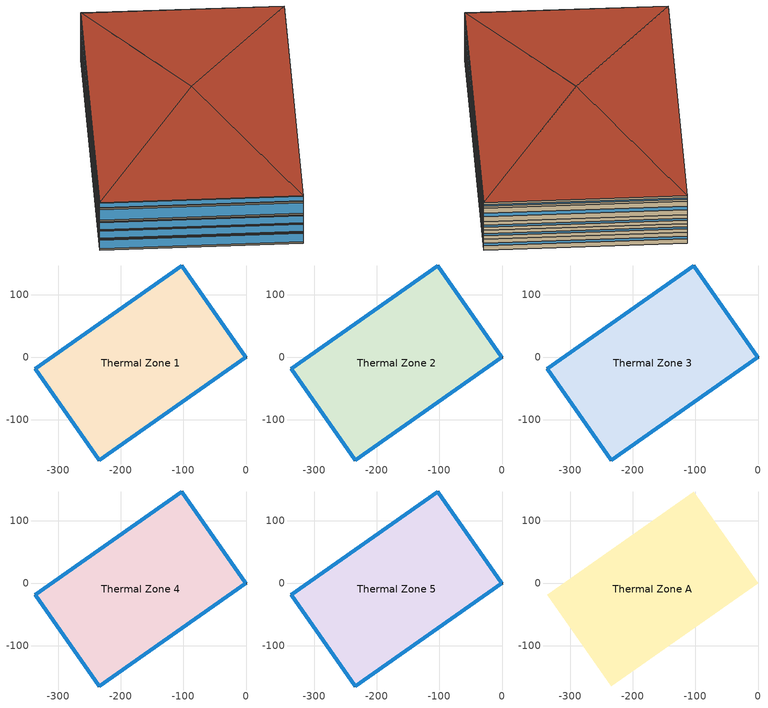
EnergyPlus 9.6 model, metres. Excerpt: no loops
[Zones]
Thermal Zone 1
 floor ground (ExtSlabCarpet): 0,0 -234.79,-164.4 -337.04,-18.38 -102.25,146.02 z0
 wall outside (Ext Wall): -337.04,-18.38 -234.79,-164.4 0,0 -102.25,146.02 -337.04,-18.38 z0:11.77
 window (Ext Window): -337.03,-18.39 -234.8,-164.4 z1.24:10.53; -0.01,0.01 -102.24,146.01 z4.41:7.36; -234.79,-164.4 -0.01,-0.01 z2.94:8.83; -102.25,146.02 -337.03,-18.38 z2.65:9.12
Thermal Zone 2
 floor to Thermal Zone 1 (Interior Floor): 0,0 -234.79,-164.4 -337.04,-18.38 -102.25,146.02 z11.77
 wall outside (Ext Wall): -337.04,-18.38 -234.79,-164.4 0,0 -102.25,146.02 -337.04,-18.38 z11.77:20.98
 window (Ext Window): -337.03,-18.39 -234.8,-164.4 z12.74:20.01; -0.01,0.01 -102.24,146.01 z15.22:17.53; -234.79,-164.4 -0.01,-0.01 z14.07:18.68; -102.25,146.02 -337.03,-18.38 z13.84:18.91
Thermal Zone 3
 floor to Thermal Zone 2 (Interior Floor): 0,0 -234.79,-164.4 -337.04,-18.38 -102.25,146.02 z20.98
 wall outside (Ext Wall): -337.04,-18.38 -234.79,-164.4 0,0 -102.25,146.02 -337.04,-18.38 z20.98:30.3
 window (Ext Window): -337.03,-18.39 -234.8,-164.4 z21.96:29.32; -0.01,0.01 -102.24,146.01 z24.48:26.81; -234.79,-164.4 -0.01,-0.01 z23.31:27.97; -102.25,146.02 -337.03,-18.38 z23.08:28.2
Thermal Zone 4
 floor to Thermal Zone 3 (Interior Floor): 0,0 -234.79,-164.4 -337.04,-18.38 -102.25,146.02 z30.3
 wall outside (Ext Wall): -337.04,-18.38 -234.79,-164.4 0,0 -102.25,146.02 -337.04,-18.38 z30.3:44.73
 window (Ext Window): -337.03,-18.39 -234.8,-164.4 z31.82:43.21; -0.01,0.01 -102.24,146.01 z35.71:39.32; -234.79,-164.4 -0.01,-0.01 z33.91:41.12; -102.25,146.02 -337.03,-18.38 z33.55:41.48
Thermal Zone 5
 floor to Thermal Zone 4 (Interior Floor): 0,0 -234.79,-164.4 -337.04,-18.38 -102.25,146.02 z44.73
 wall outside (Ext Wall): -337.04,-18.38 -234.79,-164.4 0,0 -102.25,146.02 -337.04,-18.38 z44.73:50.71
 window (Ext Window): -337.03,-18.39 -234.8,-164.4 z45.36:50.08; -0.01,0.01 -102.24,146.01 z46.97:48.47; -234.79,-164.4 -0.01,-0.01 z46.23:49.22; -102.25,146.02 -337.03,-18.38 z46.08:49.36
Thermal Zone A
 floor to Thermal Zone 5 (Interior Floor): 0,0 -234.79,-164.4 -337.04,-18.38 -102.25,146.02 z50.71
 roof outside (Ext Roof): -337.04,-18.38,50.71 -234.79,-164.4,50.71 -168.52,-9.19,70.41; 0,0,50.71 -102.25,146.02,50.71 -168.52,-9.19,70.41; -234.79,-164.4,50.71 0,0,50.71 -168.52,-9.19,70.41; -102.25,146.02,50.71 -337.04,-18.38,50.71 -168.52,-9.19,70.41
[Building]
Building 1: North Axis {deg}=-0
[Site:Location]
Washington Dc Dulles IntL Ar: Latitude {deg}=38.98; Longitude {deg}=-77.47; Time Zone {hr}=-5; Elevation {m}=82
[SizingPeriod:DesignDay] Month=7; Day of Month=21; Day Type=SummerDesignDay; Daily Dry-Bulb Temperature Range {deltaC}=14.4; Dry-Bulb Temperature Range Modifier Type=DefaultMultipliers; Barometric Pressure {Pa}=86790; Wind Speed {m/s}=5; Wind Direction {deg}=340; Rain Indicator=No; Snow Indicator=No; Daylight Saving Time Indicator=No; Solar Model Indicator=ASHRAETau; ASHRAE Clear Sky Optical Depth for Beam Irradiance (taub)=0.339; ASHRAE Clear Sky Optical Depth for Diffuse Irradiance (taud)=2.366; Begin Environment Reset Mode=FullResetAtBeginEnvironment
Name | Maximum Dry-Bulb Temperature {C} | Humidity Condition Type | Wetbulb or DewPoint at Maximum Dry-Bulb {C} | Enthalpy at Maximum Dry-Bulb {J/kg}
SALT-LAKE-CITY-IAP Ann Clg .4% Condns DB=>MWB | 36.5 | Wetbulb | 17.1
SALT-LAKE-CITY-IAP Ann Clg .4% Condns DP=>MDB | 22.5 | Dewpoint | 15.6
SALT-LAKE-CITY-IAP Ann Clg .4% Condns Enth=>MDB | 30.8 | Enthalpy |  | 59300
SALT-LAKE-CITY-IAP Ann Clg .4% Condns WB=>MDB | 31.2 | Wetbulb | 19
[Material] Thermal Absorptance=0.9
Name | Roughness | Thickness m | Conductivity W/m-K | Density kg/m3 | Specific Heat J/kg-K | Solar Absorptance | Visible Absorptance
wall concrete | MediumRough | 0.03 | 0.5 | 2243 | 837 | 0.65 | 0.65
roof concrete | MediumRough | 0.05 | 0.5 | 2243 | 837 | 0.65 | 0.65
Wall Insulation [18]; Roof Insulation [18] | MediumRough | 0.1693 | 0.049 | 265 | 836.8 | 0.7 | 0.7
F16 Acoustic tile | MediumSmooth | 0.0191 | 0.06 | 368 | 590 | 0.3 | 0.3
M11 100mm lightweight concrete | MediumRough | 0.1016 | 0.53 | 1280 | 840 | 0.5 | 0.5
MAT-CC05 4 HW CONCRETE | Rough | 0.1016 | 1.311 | 2240 | 836.8 | 0.85 | 0.85
[Material:AirGap]
F05 Ceiling air space resistance: Thermal Resistance m2-K/W=0.18
[Material:NoMass]
CP02 CARPET PAD: Roughness=Smooth; Thermal Resistance m2-K/W=0.1; Thermal Absorptance=0.9; Solar Absorptance=0.8; Visible Absorptance=0.8
[WindowMaterial:SimpleGlazingSystem]
Window Material Simple Glazing System: U-Factor W/m2-K=1.8; Solar Heat Gain Coefficient=0.3
[Construction]
Ext Roof: roof concrete, Roof Insulation [18]
Ext Wall: wall concrete, Wall Insulation [18]
Ext Window: Window Material Simple Glazing System
ExtSlabCarpet: MAT-CC05 4 HW CONCRETE, CP02 CARPET PAD
Interior Floor: F16 Acoustic tile, F05 Ceiling air space resistance, M11 100mm lightweight concrete
[Zone]
Thermal Zone 1: 235, 0, 0, 0, , 1, , , , , , Yes
Thermal Zone 2: 235, 0, 0, 11.77, , 1, , , , , , Yes
Thermal Zone 3: 235, 0, 0, 20.98, , 1, , , , , , Yes
Thermal Zone 4: 235, 0, 0, 30.3, , 1, , , , , , Yes
Thermal Zone 5: 235, 0, 0, 44.73, , 1, , , , , , Yes
Thermal Zone A: 235, 0, 0, 50.71, , 1, , , , , , No
[AvailabilityManager:Scheduled] Schedule=Always On Discrete
VAV with Reheat 1 Availability Manager; Air Loop HVAC Outdoor Air System 1 Availability Manager; VAV with Reheat 2 Availability Manager; Air Loop HVAC Outdoor Air System 2 Availability Manager; VAV with Reheat 3 Availability Manager; Air Loop HVAC Outdoor Air System 3 Availability Manager
[Schedule:Constant]
Always On Discrete: Hourly Value=1
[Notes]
wall material
